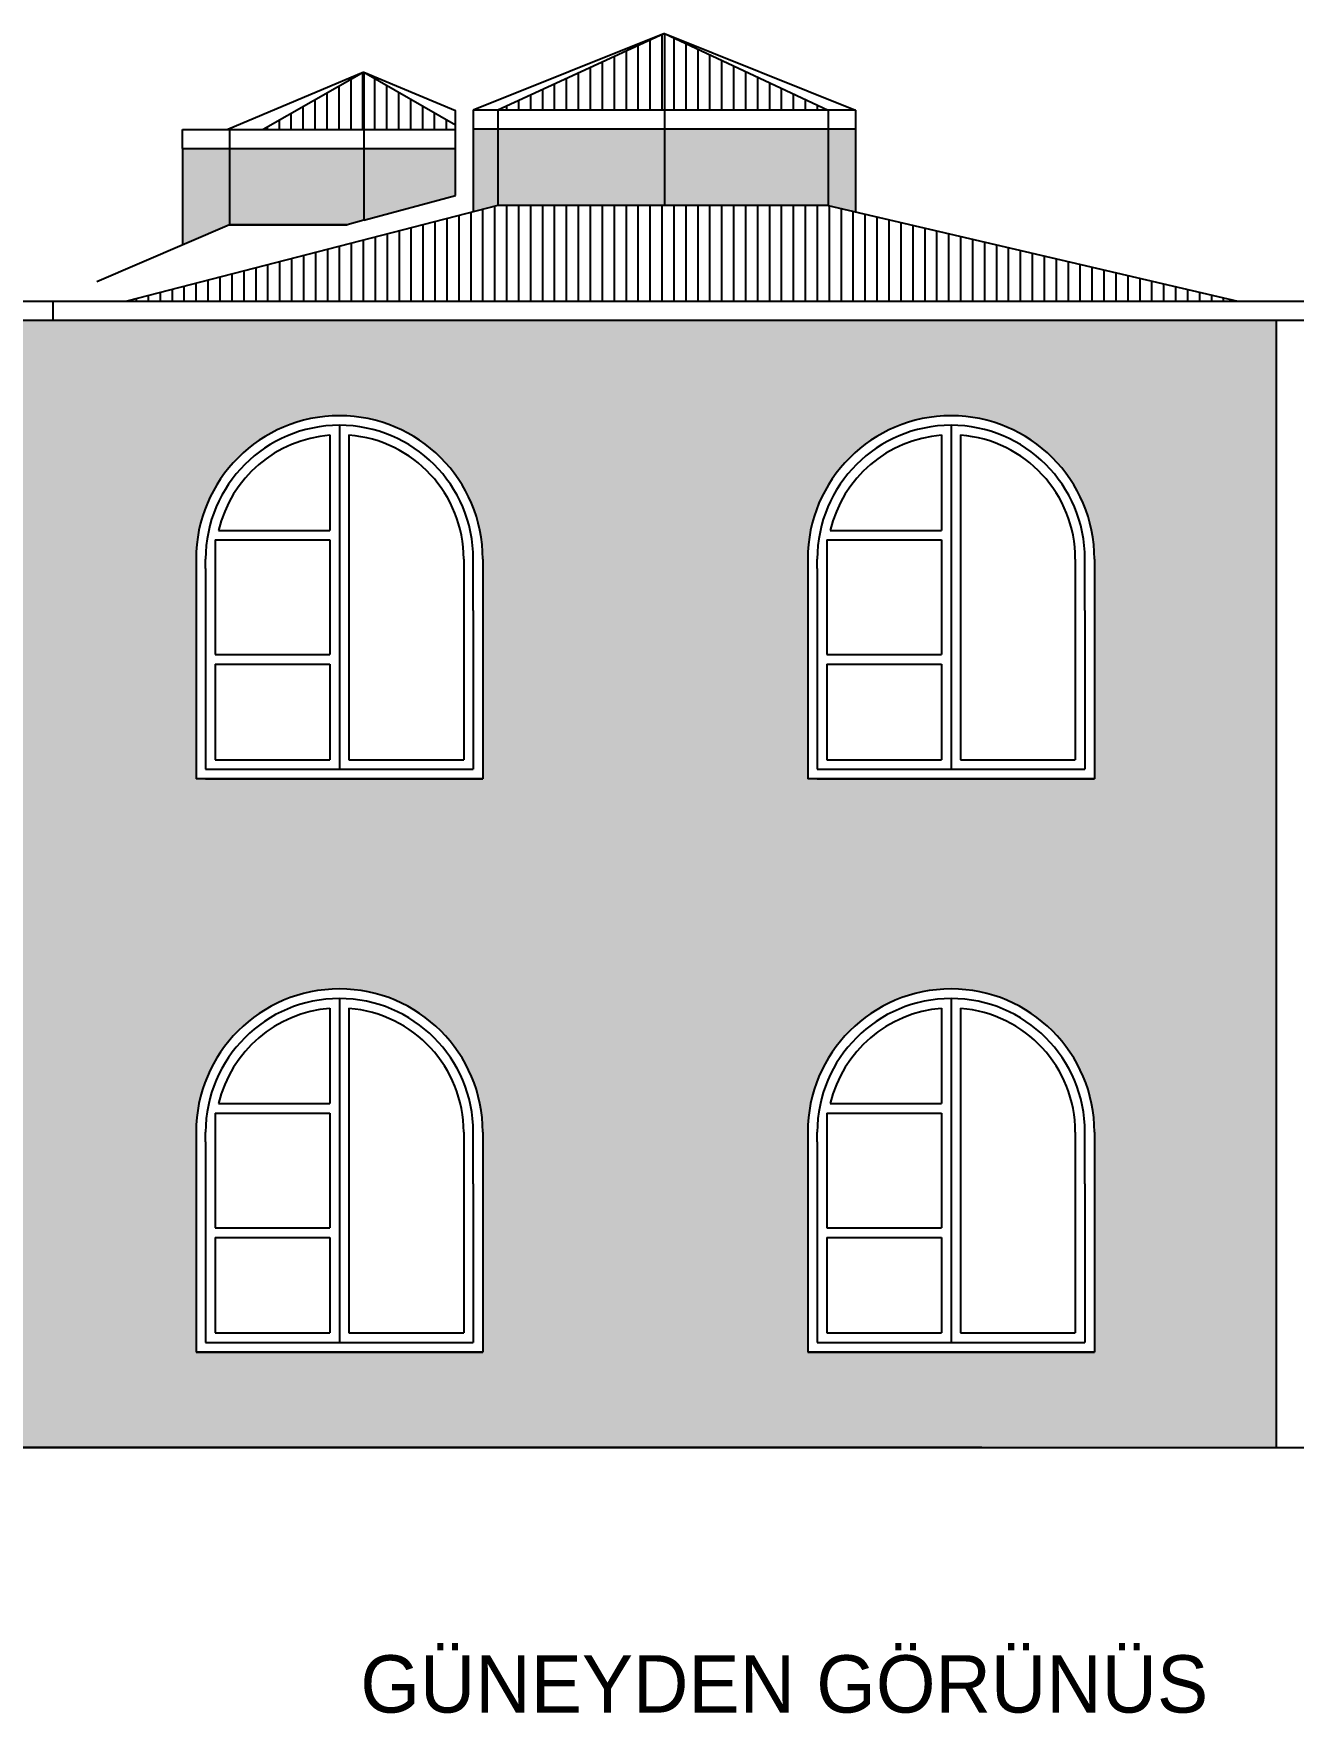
# Model space of a CAD drawing. Extents: x 9483 to 67306, y -5730 to 5191.
# Drawn here: x 25386 to 26045, y -4251 to -3372 of the extents above; entities that cross this region are included whole.
import ezdxf

# ---------------------------------------------------------------- set-up
doc = ezdxf.new("R2010")
doc.units = 0
doc.header["$MEASUREMENT"] = 0
for name, color, linetype in [('duvar', 3, 'CONTINUOUS'), ('döşeme', 40, 'CONTINUOUS'), ('kolon', 1, 'CONTINUOUS'), ('Layer1', 4, 'CONTINUOUS'), ('yazı', 6, 'CONTINUOUS')]:
    doc.layers.add(name, color=color, linetype=linetype)

msp = doc.modelspace()

# ---------------------------------------------------------------- hatches: boundary and pattern name
at = {"layer": 'döşeme'}
h = msp.add_hatch(color=256, dxfattribs=at)
h.dxf.hatch_style = 1
h.set_gradient(color1=(255, 231, 158), color2=(255, 224, 133), one_color=1, tint=0.76, name='CYLINDER')
h.paths.add_polyline_path([(25816.26795, -3421.85257), (25802.01724, -3421.85257), (25802.01724, -3461.85257), (25816.26795, -3465.17828)])
h.paths.add_polyline_path([(25629.11039, -3421.85257), (25616.26795, -3421.85257), (25616.26795, -3465.16188), (25629.11039, -3461.85257)])
h = msp.add_hatch(color=256, dxfattribs=at)
h.dxf.hatch_style = 1
h.set_gradient(color1=(255, 231, 158), color2=(214, 161, 0), one_color=1, tint=0.42, name='CYLINDER')
h.paths.add_polyline_path([(25716.26795, -3461.85257), (25716.26795, -3421.85257), (25629.11039, -3421.85257), (25629.11039, -3461.85257)])
h.paths.add_polyline_path([(25802.01724, -3461.85257), (25802.01724, -3421.85257), (25716.26795, -3421.85257), (25716.26795, -3461.85257)])
h = msp.add_hatch(color=256, dxfattribs=at)
h.dxf.hatch_style = 1
h.set_gradient(color1=(255, 231, 158), color2=(255, 250, 235), one_color=1, tint=0.96, name='CYLINDER')
h.paths.add_polyline_path([(25488.80259, -3431.98027), (25464.09689, -3431.98027), (25464.09689, -3482.53212), (25488.80259, -3471.85257)])
h = msp.add_hatch(color=256, dxfattribs=at)
h.dxf.hatch_style = 1
h.set_gradient(color1=(255, 231, 158), color2=(255, 208, 66), one_color=1, tint=0.63, name='CYLINDER')
h.paths.add_polyline_path([(25488.80259, -3431.98027), (25488.80259, -3471.85257), (25550.22852, -3471.85257), (25559.09689, -3469.56733), (25559.09689, -3431.98027)])
h.paths.add_polyline_path([(25559.09689, -3469.56733), (25606.96009, -3456.54926), (25606.96009, -3431.98027), (25559.09689, -3431.98027)])
at = {"layer": 'kolon'}
h = msp.add_hatch(dxfattribs=at)
h.set_pattern_fill('LINE', color=256, scale=50, angle=90, style=0)
h.set_pattern_definition([(90, (-3672.3845, -4821.0907), (-6.25, 4e-16), [])])
h.paths.add_polyline_path([(24689.11039, -3411.85257), (24776.26795, -3411.85257), (24776.26795, -3371.85257)])
h.paths.add_polyline_path([(24862.01724, -3411.85257), (24776.26795, -3371.85257), (24776.26795, -3411.85257)])
h.paths.add_polyline_path([(24689.11039, -3461.85257), (24461.74169, -3511.85257), (24736.26795, -3511.85257), (25040.55949, -3511.85257), (24862.01724, -3461.85257)])
h.paths.add_polyline_path([(25193.2921, -3411.85257), (25236.26795, -3411.85257), (25236.26795, -3381.85257)])
h.paths.add_polyline_path([(25236.26795, -3411.85257), (25279.24379, -3411.85257), (25236.26795, -3381.85257)])
h.paths.add_polyline_path([(25193.2921, -3471.85257), (25096.26795, -3511.85257), (25376.26795, -3511.85257), (25279.24379, -3471.85257)])
h.paths.add_polyline_path([(26016.26795, -3511.85257), (25802.01724, -3461.85257), (25629.11039, -3461.85257), (25435.07502, -3511.85257)])
h.paths.add_polyline_path([(25629.11039, -3411.85257), (25716.26795, -3411.85257), (25716.26795, -3371.85257)])
h.paths.add_polyline_path([(25716.26795, -3371.85257), (25716.26795, -3411.85257), (25802.01724, -3411.85257)])
h = msp.add_hatch(dxfattribs=at)
h.set_pattern_fill('LINE,_O', color=256, scale=50, angle=90)
h.set_pattern_definition([(90, (1789.826, -8042.903), (-6.25, 4e-16), [])])
h.paths.add_polyline_path([(25506.37616, -3421.98027), (25559.09689, -3421.98027), (25559.09689, -3391.98027)])
h.paths.add_polyline_path([(25559.09689, -3421.98027), (25606.96009, -3421.98027), (25606.96009, -3419.54717), (25559.09689, -3391.98027)])
at = {"layer": 'yazı'}
h = msp.add_hatch(color=256, dxfattribs=at)
h.dxf.hatch_style = 1
h.set_gradient(color1=(255, 191, 0), color2=(255, 215, 97), one_color=1, tint=0.69, name='CYLINDER')
h.paths.add_polyline_path([(26036.26795, -3521.85257), (24746.26795, -3521.85257), (24436.26795, -3521.85257), (24436.26795, -4111.85257), (24792.43056, -4111.85257, -0.132623173), (24776.9851, -4091.61402), (24752.62486, -4089.53449), (24745.14187, -4080.11147), (24720.59541, -4073.56574), (24720.59541, -4040.26034), (24733.71235, -4035.80656), (24734.20657, -4032.97732, -0.316752253), (24754.27361, -4012.95234, -0.038623568), (24851.26795, -4000.97824), (24851.26795, -3946.85257, -0.414213562), (24926.26795, -3871.85257, -0.414213562), (25001.26795, -3946.85257), (25001.26795, -3959.44763), (25179.42538, -3959.44763, -0.183169683), (25194.47253, -3965.15136), (25251.23873, -4015.40767), (25251.98728, -4052.83534), (25257.48541, -4053.8826), (25257.48541, -4084.73013, -0.052530734), (25181.97679, -4092.27892, -0.122010736), (25169.00075, -4111.85257), (26036.26795, -4111.85257)])
h.paths.add_polyline_path([(25546.26795, -3871.85257, -0.414213562), (25621.26795, -3946.85257), (25621.26795, -4061.85257), (25476.26795, -4061.85257), (25471.26795, -4061.85257), (25471.26795, -3946.85257, -0.414213562)], flags=16)
h.paths.add_polyline_path([(25546.26795, -3876.85257, -0.414213562), (25616.26795, -3946.85257), (25616.26795, -3973.7784), (25616.26795, -4056.85257), (25476.26795, -4056.85257), (25476.26795, -3951.85257), (25476.26795, -3946.85257, -0.414213562)], flags=0)
h.paths.add_polyline_path([(25541.26795, -3882.04517), (25541.26795, -3931.85257), (25483.02239, -3931.85257, -0.326106375)], flags=0)
h.paths.add_polyline_path([(25471.26795, -3761.85257), (25471.26795, -3646.85257, -0.414213562), (25546.26795, -3571.85257, -0.414213562), (25621.26795, -3646.85257), (25621.26795, -3761.85257)], flags=16)
h.paths.add_polyline_path([(25481.26795, -3936.85257), (25541.26795, -3936.85257), (25541.26795, -3996.85257), (25481.26795, -3996.85257)], flags=0)
h.paths.add_polyline_path([(25476.26795, -3756.85257), (25476.26795, -3651.85257), (25476.26795, -3646.85257, -0.414213562), (25546.26795, -3576.85257, -0.414213562), (25616.26795, -3646.85257), (25616.26795, -3673.7784), (25616.26795, -3756.85257)], flags=0)
h.paths.add_polyline_path([(25481.26795, -3751.85257), (25481.26795, -3701.85257), (25541.26795, -3701.85257), (25541.26795, -3751.85257)], flags=0)
h.paths.add_polyline_path([(25611.26795, -3946.85257), (25611.26795, -4051.85257), (25551.26795, -4051.85257), (25551.26795, -3882.04517, -0.391836695)], flags=0)
h.paths.add_polyline_path([(25551.26795, -3751.85257), (25551.26795, -3582.04517, -0.391836695), (25611.26795, -3646.85257), (25611.26795, -3751.85257)], flags=0)
h.paths.add_polyline_path([(25286.26795, -3908.85257), (25186.26795, -3908.85257), (25186.26795, -3708.85257, -1), (25286.26795, -3708.85257)], flags=16)
h.paths.add_polyline_path([(25481.26795, -4001.85257), (25541.26795, -4001.85257), (25541.26795, -4051.85257), (25481.26795, -4051.85257)], flags=0)
h.paths.add_polyline_path([(25481.26795, -3696.85257), (25481.26795, -3636.85257), (25541.26795, -3636.85257), (25541.26795, -3696.85257)], flags=0)
h.paths.add_polyline_path([(25281.26795, -3853.85257), (25238.76795, -3853.85257), (25238.76795, -3808.85257), (25281.26795, -3808.85257)], flags=0)
h.paths.add_polyline_path([(25281.26795, -3858.85257), (25281.26795, -3903.85257), (25238.76795, -3903.85257), (25238.76795, -3858.85257)], flags=0)
h.paths.add_polyline_path([(25281.26795, -3803.85257), (25238.76795, -3803.85257), (25238.76795, -3758.85257), (25281.26795, -3758.85257)], flags=0)
h.paths.add_polyline_path([(25281.26795, -3753.85257), (25238.76795, -3753.85257), (25238.76795, -3708.85257), (25281.26795, -3708.85257)], flags=0)
h.paths.add_polyline_path([(25233.76795, -3853.85257), (25191.26795, -3853.85257), (25191.26795, -3808.85257), (25233.76795, -3808.85257)], flags=0)
h.paths.add_polyline_path([(25233.76795, -3858.85257), (25233.76795, -3903.85257), (25191.26795, -3903.85257), (25191.26795, -3858.85257)], flags=0)
h.paths.add_polyline_path([(25233.76795, -3803.85257), (25191.26795, -3803.85257), (25191.26795, -3758.85257), (25233.76795, -3758.85257)], flags=0)
h.paths.add_polyline_path([(25191.54659, -3703.85257, -0.163013381), (25203.57939, -3677.92591), (25230.18577, -3703.85257)], flags=0)
h.paths.add_polyline_path([(25207.21536, -3674.48766, -0.162980902), (25233.76795, -3663.92207), (25233.76795, -3700.36191)], flags=0)
h.paths.add_polyline_path([(25238.76795, -3663.92207, -0.162980902), (25265.32053, -3674.48766), (25238.76795, -3700.36191)], flags=0)
h.paths.add_polyline_path([(25242.35012, -3703.85257), (25268.9565, -3677.92591, -0.163013381), (25280.98931, -3703.85257)], flags=0)
h.paths.add_polyline_path([(25483.02239, -3631.85257, -0.326106375), (25541.26795, -3582.04517), (25541.26795, -3631.85257)], flags=0)
h.paths.add_polyline_path([(25233.76795, -3753.85257), (25191.26795, -3753.85257), (25191.26795, -3708.85257), (25233.76795, -3708.85257)], flags=0)
h.paths.add_polyline_path([(25866.26795, -3871.85257, -0.414213562), (25941.26795, -3946.85257), (25941.26795, -4061.85257), (25796.26795, -4061.85257), (25791.26795, -4061.85257), (25791.26795, -3946.85257, -0.414213562)], flags=16)
h.paths.add_polyline_path([(25791.26795, -3761.85257), (25791.26795, -3646.85257, -0.414213562), (25866.26795, -3571.85257, -0.414213562), (25941.26795, -3646.85257), (25941.26795, -3761.85257)], flags=16)
h.paths.add_polyline_path([(25866.26795, -3876.85257, -0.414213562), (25936.26795, -3946.85257), (25936.26795, -3973.7784), (25936.26795, -4056.85257), (25796.26795, -4056.85257), (25796.26795, -3951.85257), (25796.26795, -3946.85257, -0.414213562)], flags=0)
h.paths.add_polyline_path([(25796.26795, -3756.85257), (25796.26795, -3651.85257), (25796.26795, -3646.85257, -0.414213562), (25866.26795, -3576.85257, -0.414213562), (25936.26795, -3646.85257), (25936.26795, -3673.7784), (25936.26795, -3756.85257)], flags=0)
h.paths.add_polyline_path([(25801.26795, -3936.85257), (25861.26795, -3936.85257), (25861.26795, -3996.85257), (25801.26795, -3996.85257)], flags=0)
h.paths.add_polyline_path([(25803.02239, -3931.85257, -0.326106375), (25861.26795, -3882.04517), (25861.26795, -3931.85257)], flags=0)
h.paths.add_polyline_path([(25801.26795, -3751.85257), (25801.26795, -3701.85257), (25861.26795, -3701.85257), (25861.26795, -3751.85257)], flags=0)
h.paths.add_polyline_path([(25801.26795, -4001.85257), (25861.26795, -4001.85257), (25861.26795, -4051.85257), (25801.26795, -4051.85257)], flags=0)
h.paths.add_polyline_path([(25801.26795, -3696.85257), (25801.26795, -3636.85257), (25861.26795, -3636.85257), (25861.26795, -3696.85257)], flags=0)
h.paths.add_polyline_path([(25803.02239, -3631.85257, -0.326106375), (25861.26795, -3582.04517), (25861.26795, -3631.85257)], flags=0)
h.paths.add_polyline_path([(25871.26795, -3882.04517, -0.391836695), (25931.26795, -3946.85257), (25931.26795, -4051.85257), (25871.26795, -4051.85257)], flags=0)
h.paths.add_polyline_path([(25871.26795, -3751.85257), (25871.26795, -3582.04517, -0.391836695), (25931.26795, -3646.85257), (25931.26795, -3751.85257)], flags=0)
h.paths.add_polyline_path([(25001.26795, -3761.85257), (24851.26795, -3761.85257), (24851.26795, -3646.85257, -0.414213562), (24926.26795, -3571.85257, -0.414213562), (25001.26795, -3646.85257)], flags=16)
h.paths.add_polyline_path([(24996.26795, -3756.85257), (24856.26795, -3756.85257), (24856.26795, -3651.85257), (24856.26795, -3646.85257, -0.414213562), (24926.26795, -3576.85257, -0.414213562), (24996.26795, -3646.85257), (24996.26795, -3673.7784)], flags=0)
h.paths.add_polyline_path([(24991.26795, -3751.85257), (24931.26795, -3751.85257), (24931.26795, -3582.04517, -0.391836695), (24991.26795, -3646.85257)], flags=0)
h.paths.add_polyline_path([(24921.26795, -3751.85257), (24861.26795, -3751.85257), (24861.26795, -3701.85257), (24921.26795, -3701.85257)], flags=0)
h.paths.add_polyline_path([(24921.26795, -3696.85257), (24861.26795, -3696.85257), (24861.26795, -3636.85257), (24921.26795, -3636.85257)], flags=0)
h.paths.add_polyline_path([(24921.26795, -3631.85257), (24863.02239, -3631.85257, -0.326106375), (24921.26795, -3582.04517)], flags=0)
h.paths.add_polyline_path([(24681.26795, -3761.85257), (24531.26795, -3761.85257), (24531.26795, -3646.85257, -0.414213562), (24606.26795, -3571.85257, -0.414213562), (24681.26795, -3646.85257)], flags=16)
h.paths.add_polyline_path([(24681.26795, -3946.85257), (24681.26795, -4061.85257), (24536.26795, -4061.85257), (24531.26795, -4061.85257), (24531.26795, -3946.85257, -0.414213562), (24606.26795, -3871.85257, -0.414213562)], flags=16)
h.paths.add_polyline_path([(24676.26795, -3946.85257), (24676.26795, -3973.7784), (24676.26795, -4056.85257), (24536.26795, -4056.85257), (24536.26795, -3951.85257), (24536.26795, -3946.85257, -0.414213562), (24606.26795, -3876.85257, -0.414213562)], flags=0)
h.paths.add_polyline_path([(24676.26795, -3756.85257), (24536.26795, -3756.85257), (24536.26795, -3651.85257), (24536.26795, -3646.85257, -0.414213562), (24606.26795, -3576.85257, -0.414213562), (24676.26795, -3646.85257), (24676.26795, -3673.7784)], flags=0)
h.paths.add_polyline_path([(24671.26795, -3946.85257), (24671.26795, -4051.85257), (24611.26795, -4051.85257), (24611.26795, -3882.04517, -0.391836695)], flags=0)
h.paths.add_polyline_path([(24671.26795, -3751.85257), (24611.26795, -3751.85257), (24611.26795, -3582.04517, -0.391836695), (24671.26795, -3646.85257)], flags=0)
h.paths.add_polyline_path([(24601.26795, -3931.85257), (24543.02239, -3931.85257, -0.326106375), (24601.26795, -3882.04517)], flags=0)
h.paths.add_polyline_path([(24601.26795, -3936.85257), (24601.26795, -3996.85257), (24541.26795, -3996.85257), (24541.26795, -3936.85257)], flags=0)
h.paths.add_polyline_path([(24601.26795, -3751.85257), (24541.26795, -3751.85257), (24541.26795, -3701.85257), (24601.26795, -3701.85257)], flags=0)
h.paths.add_polyline_path([(24601.26795, -4001.85257), (24601.26795, -4051.85257), (24541.26795, -4051.85257), (24541.26795, -4001.85257)], flags=0)
h.paths.add_polyline_path([(24601.26795, -3696.85257), (24541.26795, -3696.85257), (24541.26795, -3636.85257), (24601.26795, -3636.85257)], flags=0)
h.paths.add_polyline_path([(24601.26795, -3631.85257), (24543.02239, -3631.85257, -0.326106375), (24601.26795, -3582.04517)], flags=0)

# ---------------------------------------------------------------- linework, layer by layer
at = {"layer": 'duvar'}
for p, q in [((25716.26795, -3371.85257), (25716.26795, -3461.85257)), ((25716.26795, -3371.85257), (25716.26795, -3461.85257)), ((25559.09689, -3391.98027), (25559.09689, -3469.56733)), ((25616.26795, -3411.85257), (25616.26795, -3465.16188)), ((25629.11039, -3411.85257), (25629.11039, -3461.85257)), ((25802.01724, -3411.85257), (25802.01724, -3461.85257)), ((25816.26795, -3411.85257), (25816.26795, -3465.17828)), ((25816.26795, -3411.85257), (25816.26795, -3461.85257)), ((25816.26795, -3411.85257), (25816.26795, -3430.88362)), ((25464.09689, -3421.98027), (25606.96009, -3421.98027)), ((25464.09689, -3431.98027), (25464.09689, -3421.98027)), ((25488.80259, -3421.98027), (25488.80259, -3471.85257)), ((25816.26795, -3421.85257), (25616.26795, -3421.85257)), ((25464.09689, -3431.98027), (25464.09689, -3482.53212)), ((25464.09689, -3431.98027), (25606.96009, -3431.98027)), ((25396.26795, -3511.85257), (25396.26795, -3521.85257)), ((24746.26795, -3521.85257), (26056.26795, -3521.85257)), ((26036.26795, -3521.85257), (26036.26795, -4111.85257))]:
    msp.add_line(p, q, dxfattribs=at)
at = {"layer": 'döşeme'}
for p, q in [((25606.96009, -3456.54926), (25606.96009, -3412.1332)), ((25559.09689, -3469.56733), (25606.96009, -3456.54926)), ((25559.09689, -3469.56733), (25550.22852, -3471.85257))]:
    msp.add_line(p, q, dxfattribs=at)
at = {"layer": 'kolon'}
for p, q in [((25716.26795, -3371.85257), (25616.26795, -3411.85257)), ((25716.26795, -3371.85257), (25629.11039, -3411.85257)), ((25716.26795, -3371.85257), (25802.01724, -3411.85257)), ((25716.26795, -3371.85257), (25816.26795, -3411.85257)), ((25559.09689, -3391.98027), (25487.84689, -3421.98027)), ((25559.09689, -3391.98027), (25506.37616, -3421.98027)), ((25559.09689, -3391.98027), (25606.96009, -3419.54717)), ((25559.09689, -3391.98027), (25606.96009, -3412.1332)), ((25816.26795, -3411.85257), (25616.26795, -3411.85257)), ((25629.11039, -3461.85257), (25435.07502, -3511.85257)), ((25802.01724, -3461.85257), (25629.11039, -3461.85257)), ((25802.01724, -3461.85257), (26016.26795, -3511.85257)), ((25488.80259, -3471.85257), (25419.40161, -3501.85257)), ((25550.22852, -3471.85257), (25488.80259, -3471.85257)), ((25488.80259, -3471.85257), (25550.22852, -3471.85257)), ((24746.26795, -3511.85257), (26056.26795, -3511.85257))]:
    msp.add_line(p, q, dxfattribs=at)
at = {"layer": 'Layer1'}
for p, q in [((25546.26795, -3571.85257), (25546.26795, -3571.85257)), ((25546.26795, -3571.85257), (25546.26795, -3571.85257)), ((25546.26795, -3576.85257), (25546.26795, -3756.85257)), ((25866.26795, -3571.85257), (25866.26795, -3571.85257)), ((25866.26795, -3576.85257), (25866.26795, -3756.85257)), ((25541.26795, -3581.85257), (25541.26795, -3631.85257)), ((25551.26795, -3581.85257), (25551.26795, -3751.85257)), ((25861.26795, -3581.85257), (25861.26795, -3631.85257)), ((25871.26795, -3581.85257), (25871.26795, -3751.85257)), ((25481.26795, -3636.85257), (25541.26795, -3636.85257)), ((25481.26795, -3636.85257), (25481.26795, -3696.85257)), ((25483.02239, -3631.85257), (25541.26795, -3631.85257)), ((25541.26795, -3636.85257), (25541.26795, -3696.85257)), ((25801.26795, -3636.85257), (25861.26795, -3636.85257)), ((25801.26795, -3636.85257), (25801.26795, -3696.85257)), ((25803.02239, -3631.85257), (25861.26795, -3631.85257)), ((25861.26795, -3636.85257), (25861.26795, -3696.85257)), ((25471.26795, -3646.85257), (25471.26795, -3761.85257)), ((25471.26795, -3646.85257), (25471.26795, -3761.85257)), ((25476.26795, -3651.85257), (25476.26795, -3646.85257)), ((25611.26795, -3646.85257), (25611.26795, -3751.85257)), ((25616.26795, -3673.7784), (25616.26795, -3646.85257)), ((25621.26795, -3646.85257), (25621.26795, -3761.85257)), ((25621.26795, -3646.85257), (25621.26795, -3761.85257)), ((25791.26795, -3646.85257), (25791.26795, -3761.85257)), ((25791.26795, -3646.85257), (25791.26795, -3761.85257)), ((25796.26795, -3651.85257), (25796.26795, -3646.85257)), ((25931.26795, -3646.85257), (25931.26795, -3751.85257)), ((25936.26795, -3673.7784), (25936.26795, -3646.85257)), ((25941.26795, -3646.85257), (25941.26795, -3761.85257)), ((25941.26795, -3646.85257), (25941.26795, -3761.85257)), ((25476.26795, -3651.85257), (25476.26795, -3756.85257)), ((25796.26795, -3651.85257), (25796.26795, -3756.85257)), ((25616.26795, -3673.7784), (25616.26795, -3756.85257)), ((25936.26795, -3673.7784), (25936.26795, -3756.85257)), ((25481.26795, -3696.85257), (25541.26795, -3696.85257)), ((25801.26795, -3696.85257), (25861.26795, -3696.85257)), ((25481.26795, -3701.85257), (25481.26795, -3751.85257)), ((25481.26795, -3701.85257), (25541.26795, -3701.85257)), ((25541.26795, -3701.85257), (25541.26795, -3751.85257)), ((25801.26795, -3701.85257), (25801.26795, -3751.85257)), ((25801.26795, -3701.85257), (25861.26795, -3701.85257)), ((25861.26795, -3701.85257), (25861.26795, -3751.85257)), ((25481.26795, -3751.85257), (25541.26795, -3751.85257)), ((25551.26795, -3751.85257), (25611.26795, -3751.85257)), ((25801.26795, -3751.85257), (25861.26795, -3751.85257)), ((25871.26795, -3751.85257), (25931.26795, -3751.85257)), ((25621.26795, -3761.85257), (25471.26795, -3761.85257)), ((25621.26795, -3761.85257), (25471.26795, -3761.85257)), ((25476.26795, -3756.85257), (25616.26795, -3756.85257)), ((25476.26795, -3761.85257), (25621.26795, -3761.85257)), ((25476.26795, -3761.85257), (25621.26795, -3761.85257)), ((25941.26795, -3761.85257), (25791.26795, -3761.85257)), ((25941.26795, -3761.85257), (25791.26795, -3761.85257)), ((25796.26795, -3756.85257), (25936.26795, -3756.85257)), ((25796.26795, -3761.85257), (25941.26795, -3761.85257)), ((25796.26795, -3761.85257), (25941.26795, -3761.85257)), ((25546.26795, -3871.85257), (25546.26795, -3871.85257)), ((25546.26795, -3876.85257), (25546.26795, -4056.85257)), ((25866.26795, -3871.85257), (25866.26795, -3871.85257)), ((25866.26795, -3876.85257), (25866.26795, -4056.85257)), ((25541.26795, -3881.85257), (25541.26795, -3931.85257)), ((25551.26795, -3881.85257), (25551.26795, -4051.85257)), ((25861.26795, -3881.85257), (25861.26795, -3931.85257)), ((25871.26795, -3881.85257), (25871.26795, -4051.85257)), ((25481.26795, -3936.85257), (25541.26795, -3936.85257)), ((25481.26795, -3936.85257), (25481.26795, -3996.85257)), ((25483.02239, -3931.85257), (25541.26795, -3931.85257)), ((25541.26795, -3936.85257), (25541.26795, -3996.85257)), ((25801.26795, -3936.85257), (25861.26795, -3936.85257)), ((25801.26795, -3936.85257), (25801.26795, -3996.85257)), ((25803.02239, -3931.85257), (25861.26795, -3931.85257)), ((25861.26795, -3936.85257), (25861.26795, -3996.85257)), ((25471.26795, -3946.85257), (25471.26795, -4061.85257)), ((25471.26795, -3946.85257), (25471.26795, -4061.85257)), ((25476.26795, -3951.85257), (25476.26795, -3946.85257)), ((25611.26795, -3946.85257), (25611.26795, -4051.85257)), ((25616.26795, -3973.7784), (25616.26795, -3946.85257)), ((25621.26795, -3946.85257), (25621.26795, -4061.85257)), ((25621.26795, -3946.85257), (25621.26795, -4061.85257)), ((25791.26795, -3946.85257), (25791.26795, -4061.85257)), ((25791.26795, -3946.85257), (25791.26795, -4061.85257)), ((25796.26795, -3951.85257), (25796.26795, -3946.85257)), ((25931.26795, -3946.85257), (25931.26795, -4051.85257)), ((25936.26795, -3973.7784), (25936.26795, -3946.85257)), ((25941.26795, -3946.85257), (25941.26795, -4061.85257)), ((25941.26795, -3946.85257), (25941.26795, -4061.85257)), ((25476.26795, -3951.85257), (25476.26795, -4056.85257)), ((25796.26795, -3951.85257), (25796.26795, -4056.85257)), ((25616.26795, -3973.7784), (25616.26795, -4056.85257)), ((25936.26795, -3973.7784), (25936.26795, -4056.85257)), ((25481.26795, -3996.85257), (25541.26795, -3996.85257)), ((25801.26795, -3996.85257), (25861.26795, -3996.85257)), ((25481.26795, -4001.85257), (25541.26795, -4001.85257)), ((25481.26795, -4001.85257), (25481.26795, -4051.85257)), ((25541.26795, -4001.85257), (25541.26795, -4051.85257)), ((25801.26795, -4001.85257), (25861.26795, -4001.85257)), ((25801.26795, -4001.85257), (25801.26795, -4051.85257)), ((25861.26795, -4001.85257), (25861.26795, -4051.85257)), ((25481.26795, -4051.85257), (25541.26795, -4051.85257)), ((25551.26795, -4051.85257), (25611.26795, -4051.85257)), ((25801.26795, -4051.85257), (25861.26795, -4051.85257)), ((25871.26795, -4051.85257), (25931.26795, -4051.85257)), ((25476.26795, -4056.85257), (25616.26795, -4056.85257)), ((25796.26795, -4056.85257), (25936.26795, -4056.85257)), ((25616.26795, -4061.85257), (25471.26795, -4061.85257)), ((25616.26795, -4061.85257), (25471.26795, -4061.85257)), ((25471.26795, -4061.85257), (25621.26795, -4061.85257)), ((25621.26795, -4061.85257), (25471.26795, -4061.85257)), ((25616.26795, -4061.85257), (25471.26795, -4061.85257)), ((25616.26795, -4061.85257), (25471.26795, -4061.85257)), ((25471.26795, -4061.85257), (25616.26795, -4061.85257)), ((25476.26795, -4061.85257), (25621.26795, -4061.85257)), ((25936.26795, -4061.85257), (25791.26795, -4061.85257)), ((25936.26795, -4061.85257), (25791.26795, -4061.85257)), ((25791.26795, -4061.85257), (25941.26795, -4061.85257)), ((25941.26795, -4061.85257), (25791.26795, -4061.85257)), ((25936.26795, -4061.85257), (25791.26795, -4061.85257)), ((25936.26795, -4061.85257), (25791.26795, -4061.85257)), ((25791.26795, -4061.85257), (25936.26795, -4061.85257)), ((25796.26795, -4061.85257), (25941.26795, -4061.85257))]:
    msp.add_line(p, q, dxfattribs=at)
for centre, radius, start, end in [((25546.26795, -3646.85257), 75, 90, 180), ((25546.26795, -3646.85257), 70, 90, 180), ((25546.26795, -3646.85257), 75, 360, 90), ((25546.26795, -3646.85257), 70, 0, 90), ((25866.26795, -3646.85257), 75, 90, 180), ((25866.26795, -3646.85257), 70, 90, 180), ((25866.26795, -3646.85257), 75, 360, 90), ((25866.26795, -3646.85257), 70, 0, 90), ((25546.26795, -3646.85257), 65, 94.41172579, 166.6576362), ((25546.26795, -3646.85257), 65, 0, 85.58827421), ((25866.26795, -3646.85257), 65, 94.41172579, 166.6576362), ((25866.26795, -3646.85257), 65, 0, 85.58827421), ((25546.26795, -3946.85257), 75, 90, 180), ((25546.26795, -3946.85257), 70, 90, 180), ((25546.26795, -3946.85257), 75, 360, 90), ((25546.26795, -3946.85257), 70, 0, 90), ((25866.26795, -3946.85257), 75, 90, 180), ((25866.26795, -3946.85257), 70, 90, 180), ((25866.26795, -3946.85257), 75, 360, 90), ((25866.26795, -3946.85257), 70, 0, 90), ((25546.26795, -3946.85257), 65, 94.41172579, 166.6576362), ((25546.26795, -3946.85257), 65, 0, 85.58827421), ((25866.26795, -3946.85257), 65, 94.41172579, 166.6576362), ((25866.26795, -3946.85257), 65, 0, 85.58827421)]:
    msp.add_arc(centre, radius, start, end, dxfattribs=at)
at = {"layer": 'yazı', "color": 6}
msp.add_line((25882.41787, -4111.85257), (25169.00075, -4111.85257), dxfattribs=at)
at = {"layer": 'yazı'}
msp.add_line((25169.00075, -4111.85257), (26284.27016, -4111.85257), dxfattribs=at)

# ---------------------------------------------------------------- texts
msp.add_text('GÜNEYDEN GÖRÜNÜS', height=30, dxfattribs=at).set_placement((25557.20855, -4250.56767))

doc.saveas('drawing.dxf')
